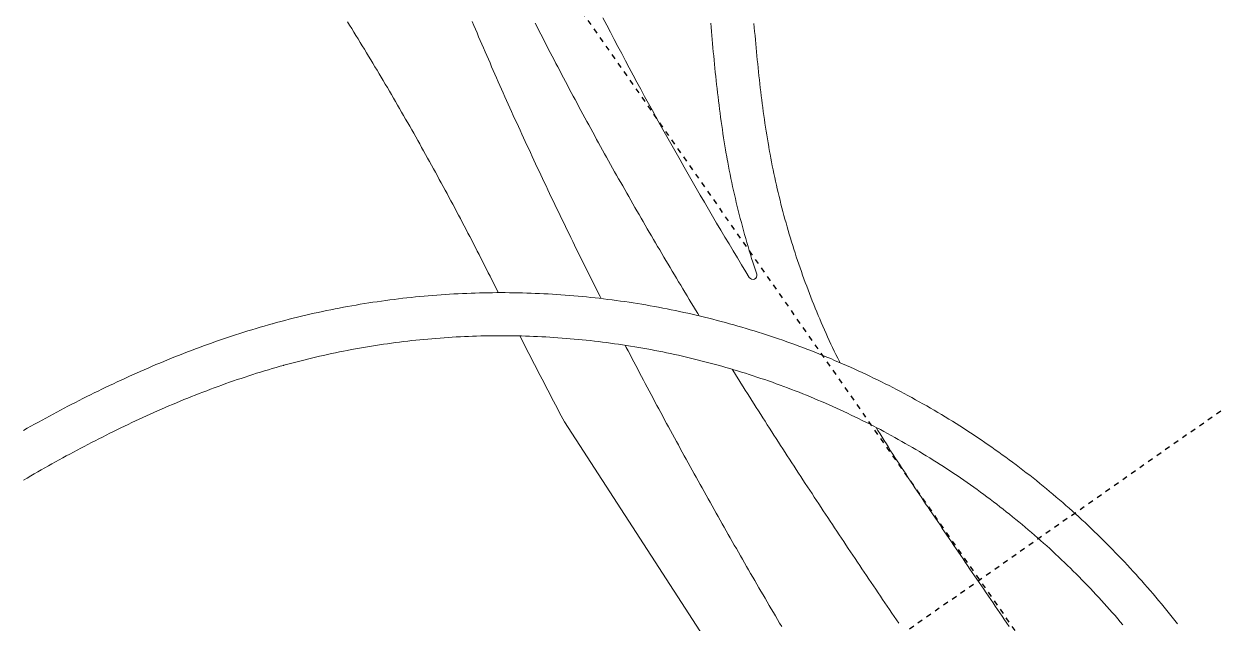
# Model space of a CAD drawing. Header units: millimetres. Extents: x 152904052 to 153933663, y 538271515 to 539240469.
# Drawn here: x 153534619 to 153537525, y 539128573 to 539130034 of the extents above; entities that cross this region are included whole.
import ezdxf

# ---------------------------------------------------------------- set-up
doc = ezdxf.new("R2010")
doc.units = ezdxf.units.MM
doc.linetypes.add('HIDDEN', pattern=[5.08, 2.54, -2.54])
doc.layers.add('BORD', color=7, linetype='Continuous')

msp = doc.modelspace()

# ---------------------------------------------------------------- linework, layer by layer
at = {"layer": 'BORD', "color": 8, "linetype": 'HIDDEN', "ltscale": 5}
for p, q in [((153487800.9, 539094263.9), (153610673.7, 539180300.3)), ((153528346.4, 539140965.7), (153579968.2, 539067242))]:
    msp.add_line(p, q, dxfattribs=at)
at = {"layer": 'BORD', "color": 137, "lineweight": 0, "flags": 128}
for points in [[(153535408.3, 539130039.1), (153535413.6, 539130030.7), (153535418.8, 539130022.3), (153535424, 539130013.9), (153535429.1, 539130005.5), (153535434.3, 539129997.1), (153535439.5, 539129988.6), (153535444.6, 539129980.2), (153535449.8, 539129971.8), (153535454.9, 539129963.3), (153535460, 539129954.8), (153535465.1, 539129946.4), (153535470.2, 539129937.9), (153535475.3, 539129929.4), (153535480.4, 539129920.9), (153535485.4, 539129912.4), (153535490.5, 539129903.9), (153535495.5, 539129895.4), (153535500.6, 539129886.9), (153535505.6, 539129878.4), (153535510.6, 539129869.9), (153535515.6, 539129861.4), (153535520.6, 539129852.8), (153535525.6, 539129844.3), (153535530.5, 539129835.7), (153535535.5, 539129827.2), (153535540.4, 539129818.6), (153535545.4, 539129810.1), (153535550.3, 539129801.5), (153535555.2, 539129792.9), (153535560.1, 539129784.3), (153535565, 539129775.7), (153535569.9, 539129767.1), (153535574.8, 539129758.5), (153535579.6, 539129749.9), (153535584.5, 539129741.3), (153535589.3, 539129732.7), (153535594.2, 539129724.1), (153535599, 539129715.4), (153535603.8, 539129706.8), (153535608.6, 539129698.1), (153535613.4, 539129689.5), (153535618.1, 539129680.8), (153535622.9, 539129672.2), (153535627.7, 539129663.5), (153535632.4, 539129654.8), (153535637.1, 539129646.1), (153535641.9, 539129637.4), (153535646.6, 539129628.8), (153535651.3, 539129620.1), (153535656, 539129611.3), (153535660.6, 539129602.6), (153535665.3, 539129593.9), (153535670, 539129585.2), (153535674.6, 539129576.5), (153535679.2, 539129567.7), (153535683.9, 539129559), (153535688.5, 539129550.3), (153535693.1, 539129541.5), (153535697.7, 539129532.7), (153535702.2, 539129524), (153535706.8, 539129515.2), (153535711.4, 539129506.4), (153535715.9, 539129497.7), (153535720.5, 539129488.9), (153535725, 539129480.1), (153535729.5, 539129471.3), (153535734, 539129462.5), (153535738.5, 539129453.7), (153535743, 539129444.9), (153535747.4, 539129436), (153535751.9, 539129427.2), (153535756.3, 539129418.4), (153535760.8, 539129409.5), (153535765.2, 539129400.7), (153535769.6, 539129391.9), (153535774, 539129383), (153535776.2, 539129378.6)], [(153536027.3, 539129364.2), (153536024.6, 539129369.6), (153536020.1, 539129378.5), (153536015.6, 539129387.4), (153536011.1, 539129396.4), (153536006.6, 539129405.3), (153536002.2, 539129414.2), (153535997.7, 539129423.1), (153535993.2, 539129432.1), (153535988.8, 539129441), (153535984.3, 539129450), (153535979.9, 539129458.9), (153535975.5, 539129467.9), (153535971, 539129476.8), (153535966.6, 539129485.8), (153535962.2, 539129494.7), (153535957.8, 539129503.7), (153535953.4, 539129512.7), (153535949, 539129521.6), (153535944.7, 539129530.6), (153535940.3, 539129539.6), (153535935.9, 539129548.6), (153535931.6, 539129557.6), (153535927.2, 539129566.6), (153535922.9, 539129575.5), (153535918.5, 539129584.5), (153535914.2, 539129593.5), (153535909.9, 539129602.6), (153535905.6, 539129611.6), (153535901.3, 539129620.6), (153535897, 539129629.6), (153535892.7, 539129638.6), (153535888.5, 539129647.6), (153535884.2, 539129656.7), (153535879.9, 539129665.7), (153535875.7, 539129674.7), (153535871.4, 539129683.8), (153535867.2, 539129692.8), (153535863, 539129701.9), (153535858.8, 539129710.9), (153535854.6, 539129720), (153535850.4, 539129729), (153535846.2, 539129738.1), (153535842, 539129747.2), (153535837.8, 539129756.2), (153535833.6, 539129765.3), (153535829.5, 539129774.4), (153535825.3, 539129783.5), (153535821.2, 539129792.6), (153535817, 539129801.7), (153535812.9, 539129810.8), (153535808.8, 539129819.9), (153535804.7, 539129829), (153535800.6, 539129838.1), (153535796.5, 539129847.2), (153535792.4, 539129856.3), (153535788.4, 539129865.4), (153535784.3, 539129874.5), (153535780.2, 539129883.6), (153535776.2, 539129892.8), (153535772.2, 539129901.9), (153535768.1, 539129911), (153535764.1, 539129920.2), (153535760.1, 539129929.3), (153535756.1, 539129938.5), (153535752.1, 539129947.6), (153535748.1, 539129956.8), (153535744.1, 539129965.9), (153535740.2, 539129975.1), (153535736.2, 539129984.3), (153535732.3, 539129993.4), (153535728.3, 539130002.6), (153535724.4, 539130011.8), (153535720.5, 539130021), (153535716.6, 539130030.2), (153535712.7, 539130039.4)], [(153536266.5, 539129321.9), (153536262.7, 539129328.1), (153536257.5, 539129336.6), (153536252.3, 539129345.2), (153536247.1, 539129353.7), (153536241.9, 539129362.3), (153536236.8, 539129370.9), (153536231.6, 539129379.4), (153536226.4, 539129388), (153536221.3, 539129396.6), (153536216.1, 539129405.2), (153536211, 539129413.8), (153536205.8, 539129422.4), (153536200.7, 539129431), (153536195.6, 539129439.6), (153536190.5, 539129448.2), (153536185.4, 539129456.8), (153536180.3, 539129465.4), (153536175.2, 539129474), (153536170.1, 539129482.6), (153536165, 539129491.3), (153536159.9, 539129499.9), (153536154.8, 539129508.5), (153536149.8, 539129517.2), (153536144.7, 539129525.8), (153536139.7, 539129534.5), (153536134.7, 539129543.1), (153536129.6, 539129551.8), (153536124.6, 539129560.5), (153536119.6, 539129569.1), (153536114.6, 539129577.8), (153536109.6, 539129586.5), (153536104.6, 539129595.2), (153536099.6, 539129603.9), (153536094.7, 539129612.6), (153536089.7, 539129621.2), (153536084.7, 539129629.9), (153536079.8, 539129638.7), (153536074.9, 539129647.4), (153536069.9, 539129656.1), (153536065, 539129664.8), (153536060.1, 539129673.5), (153536055.2, 539129682.3), (153536050.3, 539129691), (153536045.4, 539129699.7), (153536040.5, 539129708.5), (153536035.6, 539129717.2), (153536030.8, 539129726), (153536025.9, 539129734.7), (153536021.1, 539129743.5), (153536016.2, 539129752.3), (153536011.4, 539129761.1), (153536006.6, 539129769.8), (153536001.8, 539129778.6), (153535997, 539129787.4), (153535992.2, 539129796.2), (153535987.4, 539129805), (153535982.6, 539129813.8), (153535977.9, 539129822.6), (153535973.1, 539129831.4), (153535968.4, 539129840.3), (153535963.6, 539129849.1), (153535958.9, 539129857.9), (153535954.2, 539129866.7), (153535949.5, 539129875.6), (153535944.8, 539129884.4), (153535940.1, 539129893.3), (153535935.4, 539129902.1), (153535930.7, 539129911), (153535926.1, 539129919.9), (153535921.4, 539129928.7), (153535916.8, 539129937.6), (153535912.2, 539129946.5), (153535907.5, 539129955.4), (153535902.9, 539129964.3), (153535898.3, 539129973.2), (153535893.7, 539129982.1), (153535889.1, 539129991), (153535884.6, 539129999.9), (153535880, 539130008.8), (153535875.5, 539130017.7), (153535870.9, 539130026.7), (153535866.4, 539130035.6)], [(153536609.7, 539129208.1), (153536608.6, 539129210.4), (153536604.4, 539129218.9), (153536600.1, 539129227.5), (153536596, 539129236.1), (153536591.9, 539129244.7), (153536587.8, 539129253.4), (153536583.8, 539129262), (153536579.8, 539129270.7), (153536575.8, 539129279.4), (153536571.9, 539129288.1), (153536568.1, 539129296.8), (153536564.3, 539129305.6), (153536560.5, 539129314.4), (153536556.8, 539129323.2), (153536553.1, 539129332), (153536549.5, 539129340.8), (153536545.9, 539129349.7), (153536542.3, 539129358.5), (153536538.8, 539129367.4), (153536535.4, 539129376.3), (153536532, 539129385.2), (153536528.6, 539129394.2), (153536525.3, 539129403.1), (153536522, 539129412.1), (153536518.7, 539129421.1), (153536515.6, 539129430.1), (153536512.4, 539129439.1), (153536509.3, 539129448.1), (153536506.3, 539129457.2), (153536503.2, 539129466.2), (153536500.3, 539129475.3), (153536497.4, 539129484.4), (153536494.5, 539129493.5), (153536491.7, 539129502.6), (153536488.9, 539129511.8), (153536486.1, 539129520.9), (153536483.5, 539129530.1), (153536480.8, 539129539.3), (153536478.2, 539129548.5), (153536475.7, 539129557.7), (153536473.2, 539129566.9), (153536470.7, 539129576.1), (153536468.3, 539129585.3), (153536465.9, 539129594.6), (153536463.6, 539129603.9), (153536461.3, 539129613.1), (153536459.1, 539129622.4), (153536456.9, 539129631.7), (153536454.8, 539129641), (153536452.7, 539129650.3), (153536450.6, 539129659.7), (153536448.6, 539129669), (153536446.7, 539129678.4), (153536444.8, 539129687.7), (153536442.9, 539129697.1), (153536441.1, 539129706.5), (153536439.4, 539129715.8), (153536438, 539129723.1), (153536438, 539129723.1), (153536436.3, 539129732.6), (153536436, 539129734.7), (153536434.3, 539129744.1), (153536432.8, 539129753.5), (153536431.2, 539129763), (153536429.7, 539129772.5), (153536428.2, 539129782), (153536426.8, 539129791.5), (153536425.4, 539129801.1), (153536424.1, 539129810.6), (153536422.8, 539129820.2), (153536421.5, 539129829.8), (153536420.2, 539129839.4), (153536419, 539129849), (153536417.8, 539129858.7), (153536416.6, 539129868.3), (153536415.5, 539129878), (153536414.4, 539129887.7), (153536413.3, 539129897.4), (153536412.2, 539129907.1), (153536411.2, 539129916.9), (153536410.2, 539129926.6), (153536409.1, 539129936.4), (153536408.2, 539129946.2), (153536407.2, 539129955.9), (153536406.2, 539129965.8), (153536405.3, 539129975.6), (153536404.4, 539129985.4), (153536403.5, 539129995.2), (153536402.6, 539130005.1), (153536401.7, 539130015), (153536400.8, 539130024.9), (153536399.9, 539130034.8)], [(153537433, 539128571.4), (153537426.6, 539128579.6), (153537420.1, 539128587.8), (153537413.6, 539128596), (153537407, 539128604.1), (153537400.4, 539128612.2), (153537393.8, 539128620.3), (153537387.1, 539128628.3), (153537380.4, 539128636.3), (153537373.6, 539128644.3), (153537366.8, 539128652.2), (153537360, 539128660.1), (153537353.1, 539128668), (153537346.2, 539128675.8), (153537339.2, 539128683.6), (153537332.3, 539128691.4), (153537325.2, 539128699.1), (153537318.1, 539128706.8), (153537311, 539128714.5), (153537303.9, 539128722.1), (153537296.7, 539128729.7), (153537289.5, 539128737.2), (153537282.2, 539128744.7), (153537274.9, 539128752.2), (153537267.6, 539128759.7), (153537260.2, 539128767.1), (153537252.8, 539128774.4), (153537245.3, 539128781.8), (153537237.9, 539128789.1), (153537230.3, 539128796.3), (153537222.8, 539128803.5), (153537215.2, 539128810.7), (153537207.6, 539128817.9), (153537199.9, 539128825), (153537192.2, 539128832), (153537184.5, 539128839), (153537176.7, 539128846), (153537168.9, 539128853), (153537161.1, 539128859.9), (153537153.2, 539128866.8), (153537145.3, 539128873.6), (153537137.3, 539128880.4), (153537129.4, 539128887.1), (153537121.3, 539128893.9), (153537113.3, 539128900.5), (153537105.2, 539128907.2), (153537097.1, 539128913.7), (153537089, 539128920.3), (153537080.8, 539128926.8), (153537072.6, 539128933.3), (153537064.4, 539128939.7), (153537056.1, 539128946.1), (153537047.8, 539128952.4), (153537039.4, 539128958.7), (153537031.1, 539128965), (153537022.7, 539128971.2), (153537014.2, 539128977.4), (153537005.8, 539128983.5), (153536997.3, 539128989.6), (153536988.8, 539128995.7), (153536980.2, 539129001.7), (153536971.6, 539129007.6), (153536963, 539129013.6), (153536954.4, 539129019.4), (153536945.7, 539129025.3), (153536937, 539129031.1), (153536928.3, 539129036.8), (153536919.5, 539129042.5), (153536910.8, 539129048.2), (153536902, 539129053.8), (153536893.1, 539129059.4), (153536884.2, 539129064.9), (153536875.3, 539129070.4), (153536866.4, 539129075.8), (153536857.5, 539129081.2), (153536848.5, 539129086.6), (153536839.5, 539129091.9), (153536830.5, 539129097.1), (153536821.4, 539129102.4), (153536812.3, 539129107.5), (153536803.2, 539129112.6), (153536794.1, 539129117.7), (153536784.9, 539129122.8), (153536775.7, 539129127.7), (153536766.5, 539129132.7), (153536757.3, 539129137.6), (153536748, 539129142.4), (153536738.8, 539129147.2), (153536729.5, 539129152), (153536720.1, 539129156.7), (153536710.8, 539129161.4), (153536701.4, 539129166), (153536692, 539129170.5), (153536682.6, 539129175.1), (153536673.1, 539129179.5), (153536663.7, 539129184), (153536654.2, 539129188.3), (153536644.7, 539129192.7), (153536635.1, 539129197), (153536625.6, 539129201.2), (153536616, 539129205.4), (153536606.4, 539129209.5), (153536596.8, 539129213.6), (153536587.2, 539129217.7), (153536577.5, 539129221.7), (153536567.8, 539129225.6), (153536558.2, 539129229.5), (153536548.4, 539129233.4), (153536538.7, 539129237.2), (153536529, 539129240.9), (153536519.2, 539129244.6), (153536509.4, 539129248.3), (153536499.6, 539129251.9), (153536489.8, 539129255.4), (153536479.9, 539129259), (153536470.1, 539129262.4), (153536460.2, 539129265.8), (153536450.3, 539129269.2), (153536440.4, 539129272.5), (153536430.4, 539129275.8), (153536420.5, 539129279), (153536410.5, 539129282.1), (153536400.6, 539129285.3), (153536390.6, 539129288.3), (153536380.6, 539129291.3), (153536370.5, 539129294.3), (153536360.5, 539129297.2), (153536350.5, 539129300.1), (153536340.4, 539129302.9), (153536330.3, 539129305.6), (153536320.2, 539129308.4), (153536310.1, 539129311), (153536300, 539129313.6), (153536289.9, 539129316.2), (153536279.7, 539129318.7), (153536269.6, 539129321.2), (153536259.4, 539129323.6), (153536249.2, 539129325.9), (153536239, 539129328.2), (153536228.8, 539129330.5), (153536218.6, 539129332.7), (153536208.4, 539129334.8), (153536198.1, 539129336.9), (153536187.9, 539129339), (153536177.6, 539129341), (153536167.4, 539129342.9), (153536157.1, 539129344.8), (153536146.8, 539129346.7), (153536136.5, 539129348.5), (153536126.2, 539129350.2), (153536115.9, 539129351.9), (153536105.6, 539129353.5), (153536095.2, 539129355.1), (153536084.9, 539129356.7), (153536074.6, 539129358.1), (153536064.2, 539129359.6), (153536053.9, 539129361), (153536043.5, 539129362.3), (153536033.1, 539129363.6), (153536022.7, 539129364.8), (153536012.4, 539129366), (153536002, 539129367.1), (153535991.6, 539129368.1), (153535981.2, 539129369.2), (153535970.8, 539129370.1), (153535960.4, 539129371), (153535949.9, 539129371.9), (153535939.5, 539129372.7), (153535929.1, 539129373.5), (153535918.7, 539129374.2), (153535908.2, 539129374.8), (153535897.8, 539129375.4), (153535887.4, 539129376), (153535876.9, 539129376.5), (153535866.5, 539129376.9), (153535856.1, 539129377.3), (153535845.6, 539129377.6), (153535835.2, 539129377.9), (153535824.7, 539129378.2), (153535814.3, 539129378.3), (153535803.8, 539129378.5), (153535793.4, 539129378.6), (153535782.9, 539129378.6), (153535772.5, 539129378.6), (153535762, 539129378.5), (153535751.6, 539129378.3), (153535741.1, 539129378.2), (153535730.7, 539129377.9), (153535720.2, 539129377.6), (153535709.8, 539129377.3), (153535699.3, 539129376.9), (153535688.9, 539129376.5), (153535678.5, 539129376), (153535668, 539129375.4), (153535657.6, 539129374.8), (153535647.2, 539129374.2), (153535636.7, 539129373.5), (153535626.3, 539129372.7), (153535615.9, 539129371.9), (153535605.5, 539129371), (153535595.1, 539129370.1), (153535584.7, 539129369.2), (153535574.3, 539129368.1), (153535563.9, 539129367.1), (153535553.5, 539129365.9), (153535543.1, 539129364.8), (153535532.7, 539129363.5), (153535522.4, 539129362.3), (153535512, 539129360.9), (153535501.6, 539129359.6), (153535491.3, 539129358.1), (153535480.9, 539129356.6), (153535470.6, 539129355.1), (153535460.3, 539129353.5), (153535449.9, 539129351.9), (153535439.6, 539129350.2), (153535429.3, 539129348.4), (153535419, 539129346.7), (153535408.8, 539129344.8), (153535398.5, 539129342.9), (153535388.2, 539129341), (153535378, 539129339), (153535367.7, 539129336.9), (153535357.5, 539129334.8), (153535347.2, 539129332.7), (153535337, 539129330.5), (153535326.8, 539129328.2), (153535316.6, 539129325.9), (153535306.5, 539129323.5), (153535296.3, 539129321.1), (153535286.1, 539129318.7), (153535276, 539129316.2), (153535265.9, 539129313.6), (153535255.7, 539129311), (153535245.6, 539129308.3), (153535235.5, 539129305.6), (153535225.6, 539129302.9), (153535224.3, 539129302.5), (153535215.4, 539129300), (153535205.3, 539129297.2), (153535195.3, 539129294.3), (153535185.3, 539129291.3), (153535175.3, 539129288.3), (153535165.3, 539129285.2), (153535155.4, 539129282.1), (153535145.4, 539129279), (153535135.5, 539129275.8), (153535125.6, 539129272.6), (153535115.7, 539129269.3), (153535105.9, 539129266), (153535096, 539129262.6), (153535086.2, 539129259.2), (153535076.4, 539129255.7), (153535066.6, 539129252.2), (153535056.8, 539129248.7), (153535047.1, 539129245.1), (153535037.3, 539129241.5), (153535027.6, 539129237.8), (153535017.9, 539129234.1), (153535008.2, 539129230.4), (153534998.6, 539129226.6), (153534988.9, 539129222.8), (153534979.3, 539129218.9), (153534969.7, 539129215), (153534960.1, 539129211.1), (153534950.5, 539129207.1), (153534941, 539129203.1), (153534931.5, 539129199), (153534922, 539129194.9), (153534912.5, 539129190.8), (153534903, 539129186.7), (153534893.5, 539129182.5), (153534884.1, 539129178.3), (153534874.7, 539129174), (153534865.3, 539129169.7), (153534855.9, 539129165.4), (153534846.5, 539129161), (153534837.2, 539129156.7), (153534827.9, 539129152.2), (153534818.6, 539129147.8), (153534809.3, 539129143.3), (153534800, 539129138.8), (153534790.8, 539129134.3), (153534781.5, 539129129.7), (153534772.3, 539129125.1), (153534763.1, 539129120.5), (153534754, 539129115.8), (153534744.8, 539129111.1), (153534735.7, 539129106.4), (153534726.5, 539129101.7), (153534717.4, 539129096.9), (153534708.3, 539129092.1), (153534699.3, 539129087.3), (153534690.2, 539129082.5), (153534681.2, 539129077.6), (153534672.2, 539129072.7), (153534663.2, 539129067.8), (153534654.2, 539129062.8), (153534645.2, 539129057.9), (153534636.3, 539129052.9), (153534627.3, 539129047.9), (153534618.4, 539129042.8)], [(153537300.1, 539128568.6), (153537293.7, 539128576.2), (153537287.3, 539128583.7), (153537280.8, 539128591.2), (153537274.2, 539128598.7), (153537267.7, 539128606.1), (153537261.1, 539128613.5), (153537254.4, 539128620.9), (153537247.7, 539128628.3), (153537241, 539128635.6), (153537234.3, 539128642.8), (153537227.5, 539128650.1), (153537220.7, 539128657.3), (153537213.8, 539128664.4), (153537206.9, 539128671.6), (153537200, 539128678.7), (153537193, 539128685.8), (153537186, 539128692.8), (153537179, 539128699.8), (153537171.9, 539128706.7), (153537164.8, 539128713.7), (153537157.6, 539128720.6), (153537150.5, 539128727.4), (153537143.2, 539128734.2), (153537136, 539128741), (153537128.7, 539128747.8), (153537121.4, 539128754.5), (153537114.1, 539128761.2), (153537106.7, 539128767.8), (153537099.3, 539128774.4), (153537091.8, 539128781), (153537084.3, 539128787.5), (153537076.8, 539128794), (153537069.3, 539128800.4), (153537061.7, 539128806.8), (153537054.1, 539128813.2), (153537046.5, 539128819.5), (153537038.8, 539128825.8), (153537031.1, 539128832.1), (153537023.4, 539128838.3), (153537015.6, 539128844.5), (153537007.8, 539128850.6), (153537000, 539128856.8), (153536992.1, 539128862.8), (153536984.2, 539128868.8), (153536976.3, 539128874.8), (153536968.4, 539128880.8), (153536960.4, 539128886.7), (153536952.4, 539128892.5), (153536944.4, 539128898.4), (153536936.3, 539128904.2), (153536928.2, 539128909.9), (153536920.1, 539128915.6), (153536911.9, 539128921.3), (153536903.8, 539128926.9), (153536895.5, 539128932.5), (153536887.3, 539128938), (153536879.1, 539128943.5), (153536870.8, 539128949), (153536862.4, 539128954.4), (153536854.1, 539128959.8), (153536845.7, 539128965.1), (153536837.3, 539128970.4), (153536828.9, 539128975.7), (153536820.5, 539128980.9), (153536812, 539128986), (153536803.5, 539128991.2), (153536795, 539128996.2), (153536786.4, 539129001.3), (153536777.8, 539129006.3), (153536769.2, 539129011.2), (153536760.6, 539129016.1), (153536752, 539129021), (153536743.3, 539129025.8), (153536734.6, 539129030.6), (153536725.9, 539129035.3), (153536717.1, 539129040), (153536708.4, 539129044.7), (153536699.6, 539129049.3), (153536690.7, 539129053.9), (153536681.9, 539129058.4), (153536673.1, 539129062.8), (153536664.2, 539129067.3), (153536655.3, 539129071.7), (153536646.3, 539129076), (153536637.4, 539129080.3), (153536628.4, 539129084.5), (153536619.4, 539129088.7), (153536610.4, 539129092.9), (153536601.4, 539129097), (153536592.3, 539129101.1), (153536583.3, 539129105.1), (153536574.2, 539129109.1), (153536565.1, 539129113), (153536555.9, 539129116.9), (153536546.8, 539129120.8), (153536537.6, 539129124.5), (153536528.4, 539129128.3), (153536519.2, 539129132), (153536510, 539129135.7), (153536500.7, 539129139.3), (153536491.5, 539129142.8), (153536482.2, 539129146.4), (153536472.9, 539129149.8), (153536463.6, 539129153.3), (153536454.3, 539129156.6), (153536444.9, 539129160), (153536435.5, 539129163.3), (153536426.2, 539129166.5), (153536416.8, 539129169.7), (153536407.3, 539129172.8), (153536397.9, 539129175.9), (153536388.5, 539129179), (153536379, 539129182), (153536369.5, 539129184.9), (153536360, 539129187.9), (153536350.5, 539129190.7), (153536341, 539129193.5), (153536331.5, 539129196.3), (153536321.9, 539129199), (153536312.4, 539129201.7), (153536302.8, 539129204.3), (153536293.2, 539129206.9), (153536283.6, 539129209.4), (153536274, 539129211.9), (153536264.4, 539129214.3), (153536254.8, 539129216.7), (153536245.1, 539129219), (153536235.5, 539129221.3), (153536225.8, 539129223.6), (153536216.1, 539129225.8), (153536206.4, 539129227.9), (153536196.7, 539129230), (153536187, 539129232), (153536177.3, 539129234), (153536167.6, 539129236), (153536157.8, 539129237.9), (153536148.1, 539129239.7), (153536138.3, 539129241.5), (153536128.5, 539129243.3), (153536118.8, 539129245), (153536109, 539129246.6), (153536099.2, 539129248.2), (153536089.4, 539129249.8), (153536079.6, 539129251.3), (153536069.7, 539129252.8), (153536059.9, 539129254.2), (153536050.1, 539129255.5), (153536040.3, 539129256.8), (153536030.4, 539129258.1), (153536020.6, 539129259.3), (153536010.7, 539129260.5), (153536000.8, 539129261.6), (153535991, 539129262.7), (153535981.1, 539129263.7), (153535971.2, 539129264.6), (153535961.3, 539129265.6), (153535951.4, 539129266.4), (153535941.6, 539129267.2), (153535931.7, 539129268), (153535921.8, 539129268.7), (153535911.9, 539129269.4), (153535902, 539129270), (153535892, 539129270.6), (153535882.1, 539129271.1), (153535872.2, 539129271.6), (153535862.3, 539129272), (153535852.4, 539129272.4), (153535842.5, 539129272.7), (153535832.5, 539129273), (153535822.6, 539129273.2), (153535812.7, 539129273.4), (153535802.8, 539129273.5), (153535792.9, 539129273.6), (153535782.9, 539129273.6), (153535773, 539129273.6), (153535763.1, 539129273.5), (153535753.2, 539129273.4), (153535743.2, 539129273.2), (153535733.3, 539129273), (153535723.4, 539129272.7), (153535713.5, 539129272.4), (153535703.5, 539129272), (153535693.6, 539129271.6), (153535683.7, 539129271.1), (153535673.8, 539129270.6), (153535663.9, 539129270), (153535654, 539129269.4), (153535644.1, 539129268.7), (153535634.2, 539129268), (153535624.3, 539129267.2), (153535614.4, 539129266.4), (153535604.5, 539129265.5), (153535594.6, 539129264.6), (153535584.8, 539129263.7), (153535574.9, 539129262.6), (153535565, 539129261.6), (153535555.2, 539129260.5), (153535545.3, 539129259.3), (153535535.4, 539129258.1), (153535525.6, 539129256.8), (153535515.8, 539129255.5), (153535505.9, 539129254.2), (153535496.1, 539129252.7), (153535486.3, 539129251.3), (153535476.5, 539129249.8), (153535466.7, 539129248.2), (153535456.9, 539129246.6), (153535447.1, 539129245), (153535437.3, 539129243.3), (153535427.6, 539129241.5), (153535417.8, 539129239.7), (153535408, 539129237.8), (153535398.3, 539129236), (153535388.6, 539129234), (153535378.8, 539129232), (153535369.1, 539129230), (153535359.4, 539129227.9), (153535349.7, 539129225.7), (153535340.1, 539129223.5), (153535330.4, 539129221.3), (153535320.7, 539129219), (153535311.1, 539129216.7), (153535301.5, 539129214.3), (153535291.8, 539129211.9), (153535282.2, 539129209.4), (153535272.6, 539129206.9), (153535263, 539129204.3), (153535253.5, 539129201.6), (153535252.5, 539129201.4), (153535243.9, 539129199), (153535234.4, 539129196.3), (153535224.8, 539129193.5), (153535215.3, 539129190.7), (153535205.8, 539129187.8), (153535196.3, 539129184.9), (153535186.8, 539129182), (153535177.4, 539129179), (153535167.9, 539129175.9), (153535158.5, 539129172.8), (153535149, 539129169.7), (153535139.6, 539129166.5), (153535130.2, 539129163.3), (153535120.9, 539129160.1), (153535111.5, 539129156.8), (153535102.1, 539129153.4), (153535092.8, 539129150), (153535083.5, 539129146.6), (153535074.2, 539129143.2), (153535064.9, 539129139.6), (153535055.6, 539129136.1), (153535046.3, 539129132.5), (153535037.1, 539129128.9), (153535027.8, 539129125.2), (153535018.6, 539129121.5), (153535009.4, 539129117.8), (153535000.2, 539129114), (153534991, 539129110.2), (153534981.8, 539129106.3), (153534972.7, 539129102.5), (153534963.6, 539129098.5), (153534954.4, 539129094.6), (153534945.3, 539129090.6), (153534936.2, 539129086.6), (153534927.2, 539129082.5), (153534918.1, 539129078.4), (153534909.1, 539129074.3), (153534900, 539129070.1), (153534891, 539129065.9), (153534882, 539129061.7), (153534873, 539129057.4), (153534864, 539129053.1), (153534855.1, 539129048.8), (153534846.1, 539129044.5), (153534837.2, 539129040.1), (153534828.3, 539129035.7), (153534819.4, 539129031.2), (153534810.5, 539129026.7), (153534801.6, 539129022.2), (153534792.8, 539129017.7), (153534783.9, 539129013.1), (153534775.1, 539129008.6), (153534766.3, 539129003.9), (153534757.5, 539128999.3), (153534748.7, 539128994.6), (153534739.9, 539128989.9), (153534731.1, 539128985.2), (153534722.4, 539128980.5), (153534713.6, 539128975.7), (153534704.9, 539128970.9), (153534696.2, 539128966.1), (153534687.5, 539128961.2), (153534678.8, 539128956.4), (153534670.1, 539128951.5), (153534661.5, 539128946.5), (153534652.8, 539128941.6), (153534644.2, 539128936.6), (153534635.6, 539128931.7), (153534626.9, 539128926.7), (153534618.3, 539128921.6)], [(153535829.1, 539129273), (153535832.6, 539129266.1), (153535837.2, 539129257.1), (153535841.8, 539129248.1), (153535846.3, 539129239.2), (153535850.9, 539129230.2), (153535855.5, 539129221.2), (153535860.1, 539129212.3), (153535864.7, 539129203.3), (153535869.3, 539129194.4), (153535873.9, 539129185.4), (153535878.5, 539129176.5), (153535883.2, 539129167.5), (153535887.8, 539129158.6), (153535892.4, 539129149.7), (153535897.1, 539129140.7), (153535901.8, 539129131.8), (153535906.4, 539129122.9), (153535911.1, 539129114), (153535915.8, 539129105), (153535920.4, 539129096.1), (153535925.1, 539129087.2), (153535929.8, 539129078.3), (153535937.6, 539129063.6), (153535937.6, 539129063.6)], [(153536467.7, 539128564.6), (153536462.6, 539128573.2), (153536457.5, 539128581.8), (153536452.4, 539128590.4), (153536447.3, 539128599), (153536442.3, 539128607.6), (153536437.2, 539128616.3), (153536432.2, 539128624.9), (153536427.1, 539128633.5), (153536422.1, 539128642.1), (153536417, 539128650.8), (153536412, 539128659.4), (153536407, 539128668), (153536402, 539128676.7), (153536396.9, 539128685.3), (153536391.9, 539128693.9), (153536386.9, 539128702.6), (153536381.9, 539128711.2), (153536376.9, 539128719.9), (153536372, 539128728.5), (153536367, 539128737.2), (153536362, 539128745.9), (153536357, 539128754.5), (153536352.1, 539128763.2), (153536347.1, 539128771.9), (153536342.2, 539128780.6), (153536337.2, 539128789.2), (153536332.3, 539128797.9), (153536327.3, 539128806.6), (153536322.4, 539128815.3), (153536317.5, 539128824), (153536312.6, 539128832.7), (153536307.6, 539128841.4), (153536302.7, 539128850.1), (153536297.8, 539128858.8), (153536292.9, 539128867.5), (153536288.1, 539128876.2), (153536283.2, 539128884.9), (153536278.3, 539128893.6), (153536273.4, 539128902.4), (153536268.6, 539128911.1), (153536263.7, 539128919.8), (153536258.9, 539128928.5), (153536254, 539128937.3), (153536249.2, 539128946), (153536244.3, 539128954.8), (153536239.5, 539128963.5), (153536234.7, 539128972.3), (153536229.9, 539128981), (153536225.1, 539128989.8), (153536220.3, 539128998.5), (153536215.5, 539129007.3), (153536210.7, 539129016.1), (153536205.9, 539129024.8), (153536201.1, 539129033.6), (153536196.3, 539129042.4), (153536191.6, 539129051.2), (153536186.8, 539129059.9), (153536182.1, 539129068.7), (153536177.3, 539129077.5), (153536172.6, 539129086.3), (153536167.9, 539129095.1), (153536163.1, 539129103.9), (153536158.4, 539129112.7), (153536153.7, 539129121.5), (153536149, 539129130.3), (153536144.3, 539129139.1), (153536139.6, 539129148), (153536134.9, 539129156.8), (153536130.3, 539129165.6), (153536125.6, 539129174.4), (153536120.9, 539129183.3), (153536116.3, 539129192.1), (153536111.6, 539129201), (153536107, 539129209.8), (153536102.3, 539129218.6), (153536097.7, 539129227.5), (153536093.1, 539129236.4), (153536088.5, 539129245.2), (153536085.8, 539129250.3)], [(153536753.2, 539128572.7), (153536747.6, 539128581), (153536742, 539128589.2), (153536736.3, 539128597.5), (153536730.7, 539128605.8), (153536725.1, 539128614.1), (153536719.5, 539128622.3), (153536713.9, 539128630.6), (153536708.3, 539128638.9), (153536702.6, 539128647.2), (153536697, 539128655.5), (153536691.4, 539128663.8), (153536685.8, 539128672.1), (153536680.2, 539128680.4), (153536674.7, 539128688.7), (153536669.1, 539128697), (153536663.5, 539128705.3), (153536657.9, 539128713.6), (153536652.3, 539128721.9), (153536646.8, 539128730.2), (153536641.2, 539128738.5), (153536635.6, 539128746.8), (153536630.1, 539128755.1), (153536624.5, 539128763.5), (153536618.9, 539128771.8), (153536613.4, 539128780.1), (153536607.8, 539128788.4), (153536602.3, 539128796.8), (153536596.8, 539128805.1), (153536591.2, 539128813.4), (153536585.7, 539128821.8), (153536580.2, 539128830.1), (153536574.6, 539128838.5), (153536569.1, 539128846.8), (153536563.6, 539128855.2), (153536558.1, 539128863.5), (153536552.6, 539128871.9), (153536547.1, 539128880.2), (153536541.6, 539128888.6), (153536536.1, 539128897), (153536530.6, 539128905.3), (153536525.1, 539128913.7), (153536519.6, 539128922.1), (153536514.2, 539128930.5), (153536508.7, 539128938.8), (153536503.2, 539128947.2), (153536497.8, 539128955.6), (153536492.3, 539128964), (153536486.9, 539128972.4), (153536481.4, 539128980.8), (153536476, 539128989.2), (153536470.5, 539128997.6), (153536465.1, 539129006), (153536459.7, 539129014.4), (153536454.2, 539129022.8), (153536448.8, 539129031.2), (153536443.4, 539129039.7), (153536438, 539129048.1), (153536432.6, 539129056.5), (153536427.2, 539129064.9), (153536421.8, 539129073.4), (153536416.4, 539129081.8), (153536411.1, 539129090.2), (153536405.7, 539129098.7), (153536400.3, 539129107.1), (153536394.9, 539129115.6), (153536389.6, 539129124), (153536384.2, 539129132.5), (153536378.9, 539129141), (153536373.5, 539129149.4), (153536368.2, 539129157.9), (153536362.9, 539129166.4), (153536357.5, 539129174.8), (153536352.2, 539129183.3), (153536346.9, 539129191.8)], [(153536296.5, 539128510.3), (153535937.6, 539129063.6)], [(153537022.7, 539128565), (153537017.1, 539128573.2), (153537011.4, 539128581.4), (153537005.8, 539128589.7), (153537000.1, 539128597.9), (153536994.5, 539128606.1), (153536988.8, 539128614.3), (153536983.2, 539128622.6), (153536977.5, 539128630.8), (153536971.9, 539128639), (153536966.3, 539128647.2), (153536960.6, 539128655.5), (153536955, 539128663.7), (153536949.3, 539128671.9), (153536943.7, 539128680.2), (153536938.1, 539128688.4), (153536932.5, 539128696.7), (153536926.8, 539128704.9), (153536921.2, 539128713.1), (153536915.6, 539128721.4), (153536910, 539128729.6), (153536904.4, 539128737.9), (153536898.7, 539128746.1), (153536893.1, 539128754.4), (153536887.5, 539128762.6), (153536881.9, 539128770.9), (153536876.3, 539128779.1), (153536870.7, 539128787.4), (153536865.1, 539128795.6), (153536859.5, 539128803.9), (153536853.9, 539128812.2), (153536848.3, 539128820.4), (153536842.7, 539128828.7), (153536837.1, 539128836.9), (153536835.7, 539128839), (153536835.7, 539128839), (153536830.1, 539128847.3), (153536824.6, 539128855.5), (153536820.4, 539128861.7), (153536814.8, 539128869.9), (153536809.3, 539128878.2), (153536803.7, 539128886.4), (153536798.2, 539128894.6), (153536792.7, 539128902.9), (153536787.2, 539128911.1), (153536781.8, 539128919.3), (153536776.3, 539128927.5), (153536770.9, 539128935.8), (153536765.5, 539128944), (153536760.1, 539128952.2), (153536754.7, 539128960.4), (153536749.3, 539128968.6), (153536744, 539128976.9), (153536738.7, 539128985.1), (153536733.4, 539128993.3), (153536728.2, 539129001.6), (153536723, 539129009.8), (153536717.8, 539129018.1), (153536712.6, 539129026.3), (153536707.5, 539129034.6), (153536702.4, 539129042.8), (153536697.9, 539129050.1)]]:
    msp.add_lwpolyline(points, dxfattribs=at)
msp.add_lwpolyline([(153536294.4, 539130035.5), (153536295.3, 539130025.5), (153536296.2, 539130015.5), (153536297.1, 539130005.6), (153536298, 539129995.6), (153536298.9, 539129985.6), (153536299.8, 539129975.6), (153536300.8, 539129965.7), (153536301.7, 539129955.7), (153536302.7, 539129945.7), (153536303.7, 539129935.7), (153536304.7, 539129925.7), (153536305.7, 539129915.8), (153536306.8, 539129905.8), (153536307.8, 539129895.8), (153536308.9, 539129885.8), (153536310, 539129875.9), (153536311.2, 539129865.9), (153536312.4, 539129855.9), (153536313.6, 539129845.9), (153536314.8, 539129836), (153536316.1, 539129826), (153536317.4, 539129816), (153536318.7, 539129806.1), (153536320.1, 539129796.1), (153536321.5, 539129786.1), (153536322.9, 539129776.2), (153536324.4, 539129766.2), (153536326, 539129756.3), (153536327.5, 539129746.4), (153536329.2, 539129736.4), (153536330.8, 539129726.5), (153536332.5, 539129716.6), (153536332.9, 539129714.3), (153536334.7, 539129704.4), (153536334.7, 539129704.4), (153536336.1, 539129696.7), (153536338, 539129686.8), (153536339.9, 539129676.9), (153536341.8, 539129667.1), (153536343.8, 539129657.2), (153536345.9, 539129647.3), (153536348, 539129637.5), (153536350.2, 539129627.6), (153536352.4, 539129617.8), (153536354.6, 539129608), (153536356.9, 539129598.2), (153536359.3, 539129588.4), (153536361.7, 539129578.6), (153536364.1, 539129568.8), (153536366.6, 539129559), (153536369.2, 539129549.3), (153536371.8, 539129539.6), (153536374.4, 539129529.8), (153536377.1, 539129520.1), (153536379.8, 539129510.4), (153536382.6, 539129500.8), (153536385.5, 539129491.1), (153536388.4, 539129481.4), (153536391.3, 539129471.8), (153536394.3, 539129462.2), (153536397.3, 539129452.6), (153536400.4, 539129443), (153536403.5, 539129433.4), (153536406.7, 539129423.8, -0.893153), (153536388.7, 539129415.5), (153536380.1, 539129429.5), (153536369.9, 539129446.4), (153536359.7, 539129463.3), (153536349.5, 539129480.3), (153536339.3, 539129497.3), (153536329.2, 539129514.2), (153536319.1, 539129531.2), (153536309, 539129548.2), (153536299, 539129565.2), (153536289, 539129582.3), (153536279, 539129599.3), (153536269, 539129616.4), (153536259.1, 539129633.5), (153536249.2, 539129650.6), (153536239.4, 539129667.7), (153536229.6, 539129684.8), (153536219.8, 539129702), (153536210, 539129719.1), (153536200.3, 539129736.3), (153536190.6, 539129753.5), (153536181, 539129770.7), (153536171.4, 539129788), (153536161.8, 539129805.2), (153536152.3, 539129822.5), (153536142.8, 539129839.7), (153536133.3, 539129857), (153536123.9, 539129874.3), (153536114.5, 539129891.7), (153536105.1, 539129909), (153536095.8, 539129926.4), (153536086.5, 539129943.8), (153536077.3, 539129961.2), (153536068.1, 539129978.6), (153536058.9, 539129996), (153536049.8, 539130013.5), (153536040.7, 539130030.9), (153536031.7, 539130048.4)], format="xyb", dxfattribs=at)

doc.saveas('drawing.dxf')
